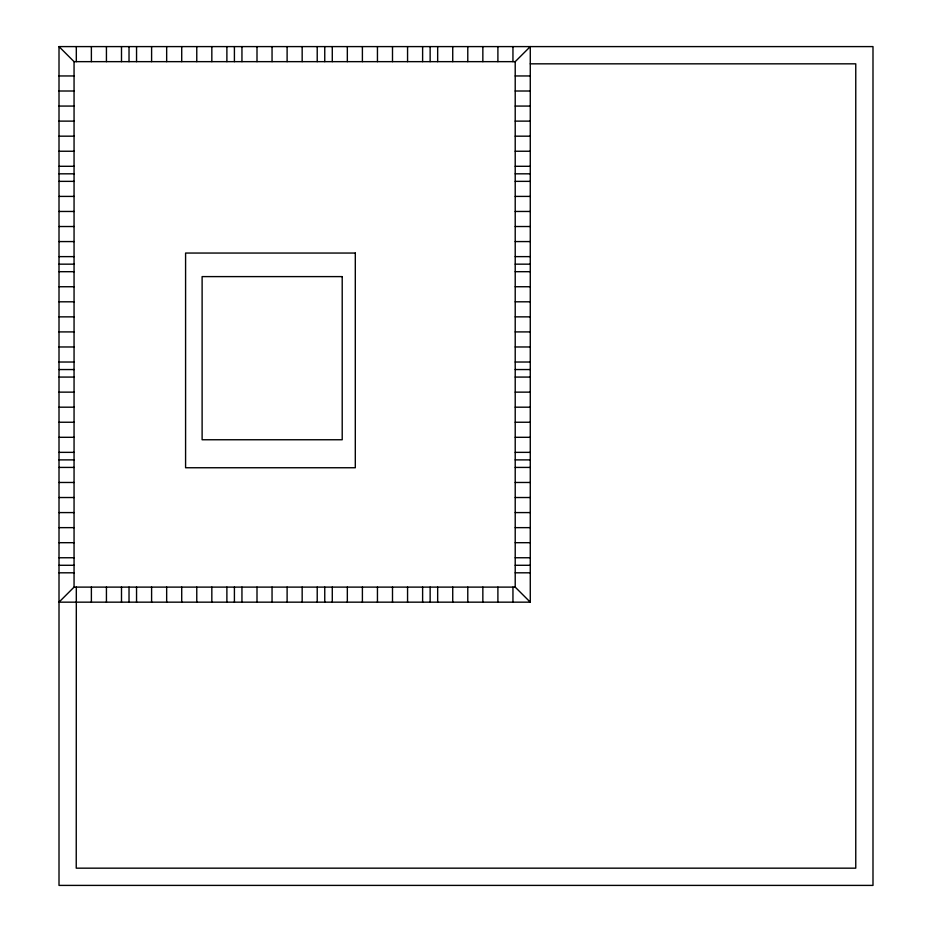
<?xml version="1.0" encoding="UTF-8"?>
<svg xmlns="http://www.w3.org/2000/svg" width="932" height="932" viewBox="0 0 932 932"><rect width="100%" height="100%" fill="white"/><g stroke="black" fill="none" stroke-linecap="round" stroke-linejoin="round"><path stroke-width="1.4" d="M530.273 602.165L515.21 587.113L515.21 61.652L530.273 46.6L530.273 602.165L59.007 602.165L74.059 587.113L74.059 61.652L59.007 46.6L872.993 46.6L872.993 885.4L59.007 885.4L59.007 46.6M74.059 61.652L515.21 61.652M530.273 63.83L855.762 63.83L855.762 868.17L76.238 868.17L76.319 587.113M59.007 75.958L74.059 75.958M515.21 75.958L530.273 75.958M59.007 91.01L74.059 91.01M515.21 91.01L530.273 91.01M59.007 106.073L74.059 106.073M515.21 106.073L530.273 106.073M59.007 121.125L74.059 121.125M515.21 121.125L530.273 121.125M59.007 136.177L74.059 136.177M515.21 136.177L530.273 136.177M59.007 151.24L74.059 151.24M515.21 151.24L530.273 151.24M59.007 166.292L74.059 166.292M515.21 166.292L530.273 166.292M59.007 173.818L74.059 173.818M515.21 173.818L530.273 173.818M59.007 181.356L74.059 181.356M515.21 181.356L530.273 181.356M59.007 196.407L74.059 196.407M515.21 196.407L530.273 196.407M59.007 211.459L74.059 211.459M515.21 211.459L530.273 211.459M59.007 226.523L74.059 226.523M515.21 226.523L530.273 226.523M59.007 241.574L74.059 241.574M515.21 241.574L530.273 241.574M59.007 256.626L74.059 256.626M515.21 256.626L530.273 256.626M59.007 264.164L74.059 264.164M515.21 264.164L530.273 264.164M59.007 271.69L74.059 271.69M515.21 271.69L530.273 271.69M59.007 286.741L74.059 286.741M515.21 286.741L530.273 286.741M59.007 301.805L74.059 301.805M515.21 301.805L530.273 301.805M59.007 316.857L74.059 316.857M515.21 316.857L530.273 316.857M59.007 331.909L74.059 331.909M515.21 331.909L530.273 331.909M59.007 346.972L74.059 346.972M515.21 346.972L530.273 346.972M59.007 362.024L74.059 362.024M515.21 362.024L530.273 362.024M59.007 369.55L74.059 369.55M515.21 369.55L530.273 369.55M59.007 377.076L74.059 377.076M515.21 377.076L530.273 377.076M59.007 392.139L74.059 392.139M515.21 392.139L530.273 392.139M59.007 407.191L74.059 407.191M515.21 407.191L530.273 407.191M59.007 422.243L74.059 422.243M515.21 422.243L530.273 422.243M59.007 437.306L74.059 437.306M515.21 437.306L530.273 437.306M59.007 452.358L74.059 452.358M515.21 452.358L530.273 452.358M59.007 459.884L74.059 459.884M515.21 459.884L530.273 459.884M59.007 467.421L74.059 467.421M515.21 467.421L530.273 467.421M59.007 482.473L74.059 482.473M515.21 482.473L530.273 482.473M59.007 497.525L74.059 497.525M515.21 497.525L530.273 497.525M59.007 512.588L74.059 512.588M515.21 512.588L530.273 512.588M59.007 527.64L74.059 527.64M515.21 527.64L530.273 527.64M59.007 542.692L74.059 542.692M515.21 542.692L530.273 542.692M59.007 557.755L74.059 557.755M515.21 557.755L530.273 557.755M59.007 565.281L74.059 565.281M515.21 565.281L530.273 565.281M59.007 572.807L74.059 572.807M515.21 572.807L530.273 572.807M74.059 587.113L515.21 587.113M512.95 46.6L512.95 61.652M512.95 587.113L512.95 602.165M497.898 46.6L497.898 61.652M497.898 587.113L497.898 602.165M482.846 46.6L482.846 61.652M482.846 587.113L482.846 602.165M467.782 46.6L467.782 61.652M467.782 587.113L467.782 602.165M452.731 46.6L452.731 61.652M452.731 587.113L452.731 602.165M437.667 46.6L437.667 61.652M437.667 587.113L437.667 602.165M430.141 46.6L430.141 61.652M430.141 587.113L430.141 602.165M422.615 46.6L422.615 61.652M422.615 587.113L422.615 602.165M407.564 46.6L407.564 61.652M407.564 587.113L407.564 602.165M392.5 46.6L392.5 61.652M392.5 587.113L392.5 602.165M377.448 46.6L377.448 61.652M377.448 587.113L377.448 602.165M362.397 46.6L362.397 61.652M362.397 587.113L362.397 602.165M347.333 46.6L347.333 61.652M347.333 587.113L347.333 602.165M332.281 46.6L332.281 61.652M332.281 587.113L332.281 602.165M324.755 46.6L324.755 61.652M324.755 587.113L324.755 602.165M317.218 46.6L317.218 61.652M317.218 587.113L317.218 602.165M302.166 46.6L302.166 61.652M302.166 587.113L302.166 602.165M287.114 46.6L287.114 61.652M287.114 587.113L287.114 602.165M272.051 46.6L272.051 61.652M272.051 587.113L272.051 602.165M256.999 46.6L256.999 61.652M256.999 587.113L256.999 602.165M241.947 46.6L241.947 61.652M241.947 587.113L241.947 602.165M234.41 46.6L234.41 61.652M234.41 587.113L234.41 602.165M226.884 46.6L226.884 61.652M226.884 587.113L226.884 602.165M211.832 46.6L211.832 61.652M211.832 587.113L211.832 602.165M196.769 46.6L196.769 61.652M196.769 587.113L196.769 602.165M181.717 46.6L181.717 61.652M181.717 587.113L181.717 602.165M166.665 46.6L166.665 61.652M166.665 587.113L166.665 602.165M151.601 46.6L151.601 61.652M151.601 587.113L151.601 602.165M136.55 46.6L136.55 61.652M136.55 587.113L136.55 602.165M129.024 46.6L129.024 61.652M129.024 587.113L129.024 602.165M121.498 46.6L121.498 61.652M121.498 587.113L121.498 602.165M106.434 46.6L106.434 61.652M106.434 587.113L106.434 602.165M91.383 46.6L91.383 61.652M91.383 587.113L91.383 602.165M76.319 46.6L76.319 61.652M355.302 253.05L185.585 253.05L185.585 467.748L355.302 467.748L355.302 253.05M342.207 276.606L202.116 276.606L202.116 439.753L342.207 439.753L342.207 276.606"/></g></svg>
